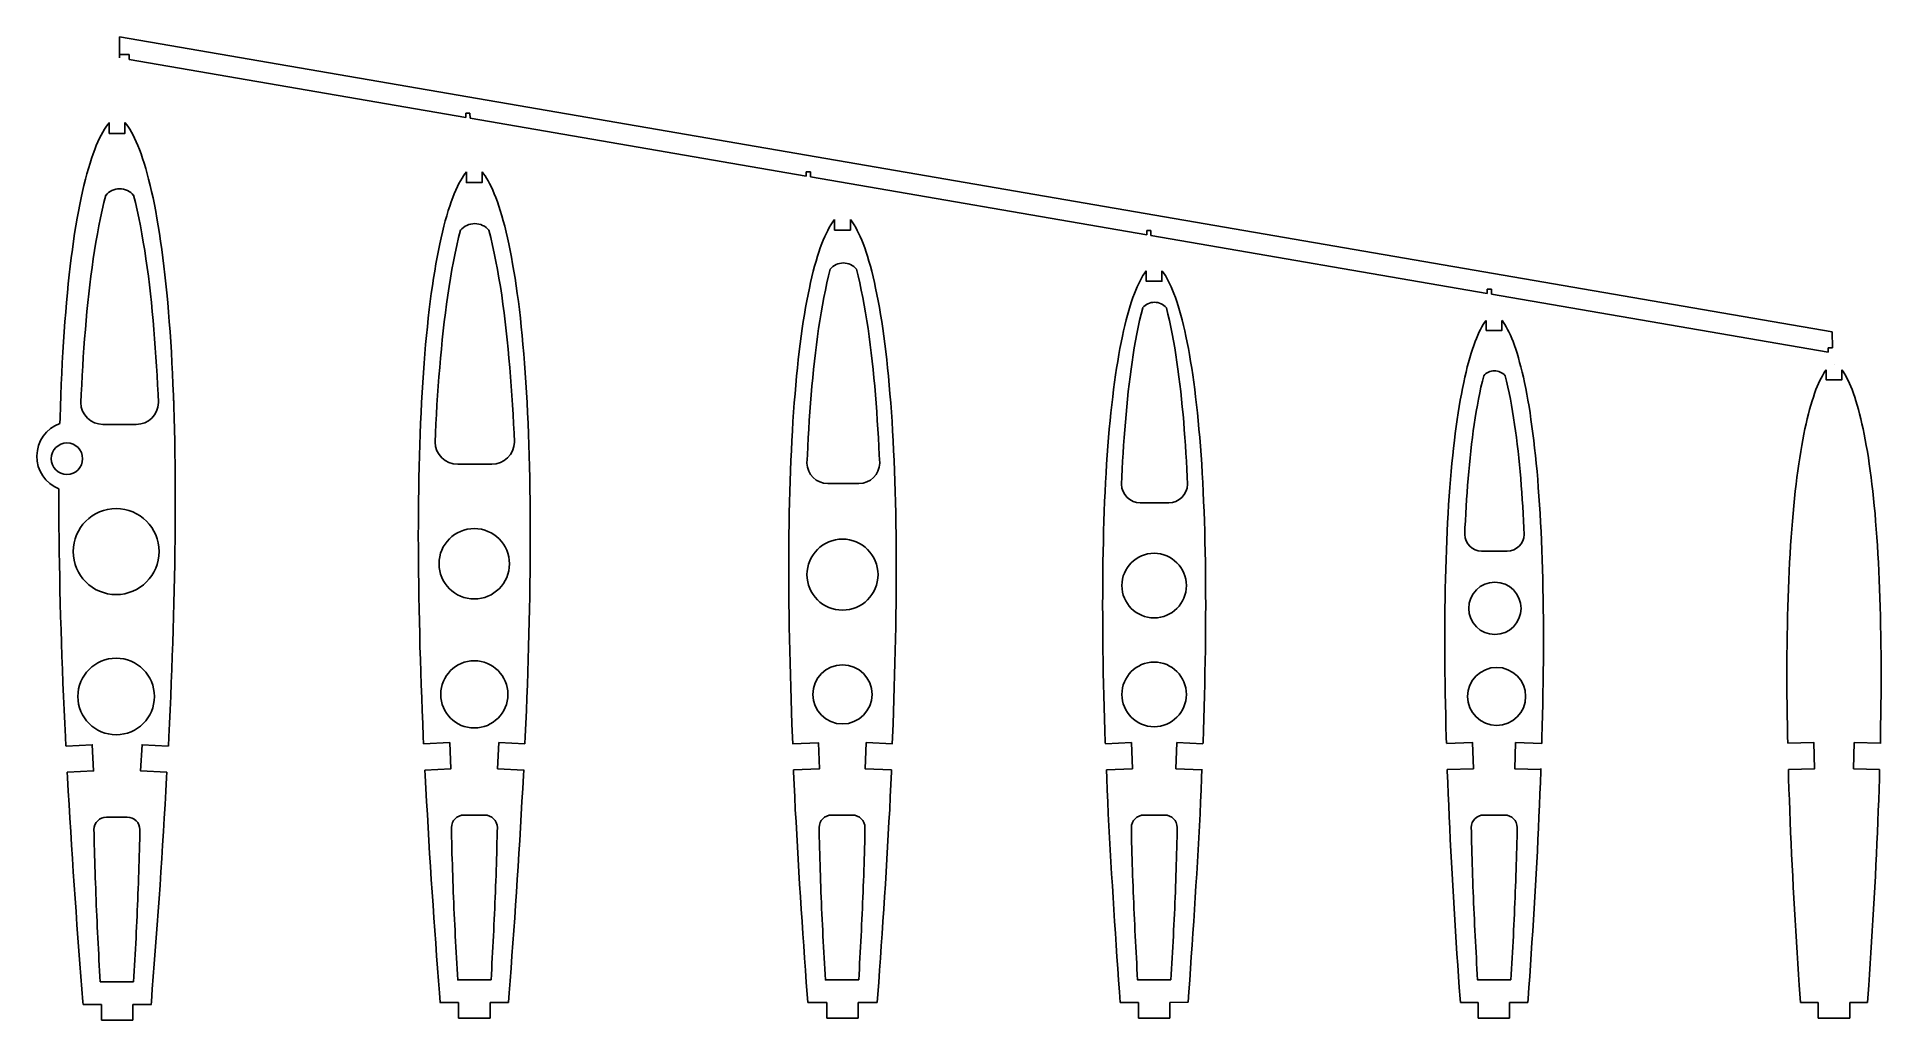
# Model space of a CAD drawing. Header units: millimetres. Extents: x 2741 to 3093, y 1549 to 1737.
import ezdxf

# ---------------------------------------------------------------- set-up
doc = ezdxf.new("R2010")
doc.units = ezdxf.units.MM
doc.layers.add('7', color=7, linetype='Continuous')

msp = doc.modelspace()

# ---------------------------------------------------------------- linework, layer by layer
for p, q in [((2756.43, 1737.42), (3083.93, 1681.05)), ((2756.43, 1737.42), (2756.47, 1733.42)), ((2758.26, 1734.07), (2756.46, 1734.05)), ((2758.27, 1733.11), (2758.26, 1734.07)), ((2758.27, 1733.11), (2822.67, 1722.01)), ((2823.46, 1722.85), (2822.66, 1722.85)), ((2822.66, 1722.85), (2822.67, 1722.01)), ((2823.47, 1721.87), (2823.46, 1722.85)), ((2823.47, 1721.87), (2887.77, 1710.79)), ((2888.56, 1711.64), (2887.76, 1711.63)), ((2887.76, 1711.63), (2887.77, 1710.79)), ((2888.57, 1710.65), (2888.56, 1711.64)), ((2888.57, 1710.65), (2952.87, 1699.57)), ((2953.66, 1700.42), (2952.86, 1700.41)), ((2952.86, 1700.41), (2952.87, 1699.57)), ((2953.67, 1699.44), (2953.66, 1700.42)), ((2953.67, 1699.44), (3017.97, 1688.36)), ((3018.76, 1689.2), (3017.96, 1689.19)), ((3017.96, 1689.19), (3017.97, 1688.36)), ((3018.77, 1688.22), (3018.76, 1689.2)), ((3018.77, 1688.22), (3083.16, 1677.12)), ((3083.93, 1681.05), (3083.96, 1677.98)), ((3083.96, 1677.98), (3083.16, 1677.98)), ((3083.16, 1677.98), (3083.16, 1677.12)), ((3083.96, 1677.98), (3083.96, 1677.98)), ((3084.28, 1674.87), (3084.28, 1674.87)), ((2746.5, 1596.83), (2746.44, 1596.83)), ((2759.14, 1556.74), (2752.77, 1556.74)), ((2827.48, 1557.14), (2821.11, 1557.14)), ((2897.79, 1557.14), (2891.41, 1557.14)), ((2957.5, 1557.14), (2951.12, 1557.14)), ((3022.5, 1557.14), (3016.13, 1557.14)), ((2752.47, 1552.45), (2749.48, 1552.45)), ((2762.53, 1552.45), (2759.53, 1552.45)), ((2820.72, 1552.85), (2817.72, 1552.85)), ((2891.06, 1552.85), (2888.06, 1552.85)), ((2950.8, 1552.85), (2947.8, 1552.85))]:
    msp.add_line(p, q)
at = {"color": 9}
for p, q in [((2896.19, 1700.49), (2896.19, 1702.49)), ((2749.48, 1552.45), (2753, 1552.45)), ((2753, 1552.45), (2753, 1549.45)), ((2759, 1549.45), (2759, 1552.45)), ((2759, 1552.45), (2762.49, 1552.45)), ((2817.76, 1552.85), (2821.29, 1552.85)), ((2821.29, 1552.85), (2821.29, 1549.85)), ((2827.29, 1549.85), (2827.29, 1552.85)), ((2827.29, 1552.85), (2830.81, 1552.85)), ((2888.06, 1552.85), (2891.7, 1552.85)), ((2891.7, 1552.85), (2891.7, 1549.85)), ((2897.7, 1549.85), (2897.7, 1552.85)), ((2897.7, 1552.85), (2901.32, 1552.85)), ((2947.8, 1552.85), (2951.28, 1552.85)), ((2951.28, 1552.85), (2951.28, 1549.85)), ((2957.28, 1552.85), (2960.77, 1552.87)), ((2957.28, 1549.85), (2957.28, 1552.85)), ((3012.83, 1552.85), (3016.25, 1552.85)), ((3016.25, 1552.85), (3016.25, 1549.85)), ((3022.25, 1549.85), (3022.25, 1552.85)), ((3022.25, 1552.85), (3025.73, 1552.85)), ((3077.87, 1552.85), (3081.28, 1552.85)), ((3081.28, 1552.85), (3081.28, 1549.85)), ((3087.28, 1549.85), (3087.28, 1552.85)), ((3087.28, 1552.85), (3090.7, 1552.85)), ((2753, 1549.45), (2759, 1549.45)), ((2821.29, 1549.85), (2827.29, 1549.85)), ((2891.7, 1549.85), (2897.7, 1549.85)), ((2951.28, 1549.85), (2957.28, 1549.85)), ((3016.25, 1549.85), (3022.25, 1549.85)), ((3081.28, 1549.85), (3087.28, 1549.85))]:
    msp.add_line(p, q, dxfattribs=at)
for centre, radius in [((2746.39, 1656.78), 3), ((2755.8, 1639.02), 8.22), ((2824.28, 1636.69), 6.73), ((2894.69, 1634.61), 6.79), ((2954.28, 1632.52), 6.17), ((3019.43, 1628.17), 5), ((2755.8, 1611.32), 7.32), ((2824.28, 1611.72), 6.42), ((2894.69, 1611.72), 5.65), ((2954.28, 1611.72), 6.17), ((3019.77, 1611.33), 5.55)]:
    msp.add_circle(centre, radius)
for centre, radius in [((2756.47, 1704.89), 3.48), ((2824.37, 1698.17), 3.55), ((2894.85, 1690.94), 3.26), ((2954.35, 1683.72), 2.96), ((3019.35, 1670.93), 2.66)]:
    msp.add_arc(centre, radius, 39.9525, 140.0475)
at = {"linetype": 'ByBlock'}
msp.add_arc((2747.32, 1657.22), 6.68, 109.9561, 248.3824, dxfattribs=at)
at = {"layer": '7', "linetype": 'Continuous'}
for points in [[(2745.04, 1663.5), (2745.07, 1664.61), (2745.14, 1666.75), (2745.21, 1668.89), (2745.3, 1671.03), (2745.39, 1673.07), (2745.49, 1675.12), (2745.61, 1677.16), (2745.73, 1679.1), (2745.86, 1681.04), (2746, 1682.98), (2746.15, 1684.81), (2746.31, 1686.64), (2746.48, 1688.47), (2746.65, 1690.19), (2746.83, 1691.9), (2747.03, 1693.61), (2747.22, 1695.19), (2747.43, 1696.78), (2747.65, 1698.36), (2747.87, 1699.82), (2748.11, 1701.27), (2748.35, 1702.73), (2748.59, 1704.05), (2748.85, 1705.36), (2749.12, 1706.68), (2749.38, 1707.85), (2749.65, 1709.03), (2749.94, 1710.2), (2750.21, 1711.23), (2750.5, 1712.26), (2750.81, 1713.28), (2751.09, 1714.17), (2751.39, 1715.04), (2751.72, 1715.91), (2752.01, 1716.64), (2752.32, 1717.36), (2752.65, 1718.08), (2752.93, 1718.65), (2753.23, 1719.22), (2753.55, 1719.77), (2753.83, 1720.19), (2754.12, 1720.6), (2754.44, 1720.99), (2754.48, 1721.03)], [(2754.48, 1721.03), (2754.48, 1718.96), (2757.48, 1718.96), (2757.48, 1721.03)], [(2757.48, 1721.03), (2757.52, 1720.99), (2757.84, 1720.6), (2758.14, 1720.19), (2758.41, 1719.77), (2758.74, 1719.22), (2759.04, 1718.65), (2759.32, 1718.08), (2759.65, 1717.36), (2759.95, 1716.64), (2760.25, 1715.91), (2760.57, 1715.04), (2760.87, 1714.17), (2761.16, 1713.28), (2761.46, 1712.26), (2761.75, 1711.23), (2762.02, 1710.2), (2762.31, 1709.03), (2762.59, 1707.85), (2762.85, 1706.68), (2763.12, 1705.36), (2763.37, 1704.05), (2763.61, 1702.73), (2763.86, 1701.27), (2764.09, 1699.82), (2764.31, 1698.36), (2764.53, 1696.78), (2764.74, 1695.19), (2764.94, 1693.61), (2765.13, 1691.9), (2765.32, 1690.19), (2765.49, 1688.47), (2765.66, 1686.64), (2765.82, 1684.81), (2765.96, 1682.98), (2766.11, 1681.04), (2766.24, 1679.1), (2766.36, 1677.16), (2766.47, 1675.12), (2766.57, 1673.07), (2766.66, 1671.03), (2766.75, 1668.89), (2766.81, 1667.09)], [(2765.79, 1601.82), (2765.88, 1603.58), (2766, 1606.17), (2766.12, 1608.74), (2766.23, 1611.32), (2766.34, 1613.9), (2766.44, 1616.45), (2766.53, 1619), (2766.62, 1621.56), (2766.7, 1624.09), (2766.78, 1626.61), (2766.85, 1629.14), (2766.91, 1631.62), (2766.96, 1634.1), (2767, 1636.59), (2767.04, 1639.02), (2767.07, 1641.46), (2767.09, 1643.89), (2767.1, 1646.27), (2767.11, 1648.64), (2767.1, 1651.01), (2767.09, 1653.32), (2767.07, 1655.63), (2767.04, 1657.93), (2767, 1660.16), (2766.95, 1662.38), (2766.89, 1664.61), (2766.83, 1666.75), (2766.75, 1668.89), (2766.67, 1671.03), (2766.57, 1673.07), (2766.47, 1675.12), (2766.36, 1677.16), (2766.24, 1679.1), (2766.11, 1681.04), (2765.96, 1682.98), (2765.82, 1684.81), (2765.66, 1686.64), (2765.49, 1688.47), (2765.32, 1690.19), (2765.13, 1691.9), (2764.94, 1693.61), (2764.74, 1695.19), (2764.53, 1696.78), (2764.31, 1698.36), (2764.09, 1699.82), (2763.86, 1701.27), (2763.61, 1702.73), (2763.37, 1704.05), (2763.12, 1705.36), (2762.85, 1706.68), (2762.59, 1707.85), (2762.32, 1709.03), (2762.02, 1710.2), (2761.75, 1711.23), (2761.46, 1712.26), (2761.16, 1713.28), (2760.87, 1714.17), (2760.57, 1715.04), (2760.25, 1715.91), (2759.96, 1716.64), (2759.65, 1717.36), (2759.32, 1718.08), (2759.04, 1718.65), (2758.74, 1719.22), (2758.41, 1719.77), (2758.14, 1720.19), (2757.84, 1720.6), (2757.52, 1720.99), (2757.48, 1721.03)], [(2814.6, 1602.25), (2814.53, 1603.65), (2814.43, 1606.13), (2814.32, 1608.61), (2814.23, 1611.06), (2814.13, 1613.52), (2814.05, 1615.98), (2813.97, 1618.41), (2813.9, 1620.84), (2813.84, 1623.27), (2813.78, 1625.66), (2813.73, 1628.04), (2813.68, 1630.43), (2813.65, 1632.78), (2813.62, 1635.12), (2813.6, 1637.46), (2813.59, 1639.74), (2813.58, 1642.03), (2813.59, 1644.31), (2813.6, 1646.53), (2813.62, 1648.75), (2813.65, 1650.96), (2813.69, 1653.1), (2813.73, 1655.25), (2813.79, 1657.39), (2813.85, 1659.45), (2813.93, 1661.5), (2814.01, 1663.56), (2814.1, 1665.53), (2814.2, 1667.5), (2814.31, 1669.46), (2814.42, 1671.33), (2814.55, 1673.2), (2814.68, 1675.06), (2814.82, 1676.82), (2814.98, 1678.58), (2815.14, 1680.34), (2815.31, 1681.99), (2815.48, 1683.63), (2815.67, 1685.28), (2815.86, 1686.81), (2816.06, 1688.33), (2816.27, 1689.85), (2816.48, 1691.26), (2816.71, 1692.65), (2816.95, 1694.05), (2817.18, 1695.32), (2817.42, 1696.59), (2817.68, 1697.85), (2817.93, 1698.98), (2818.19, 1700.11), (2818.47, 1701.24), (2818.73, 1702.23), (2819.01, 1703.22), (2819.31, 1704.21), (2819.58, 1705.06), (2819.87, 1705.9), (2820.18, 1706.73), (2820.46, 1707.44), (2820.76, 1708.13), (2821.08, 1708.82), (2821.35, 1709.37), (2821.63, 1709.91), (2821.95, 1710.44), (2822.21, 1710.85), (2822.5, 1711.24), (2822.78, 1711.59)], [(2822.78, 1711.59), (2822.78, 1709.55), (2825.78, 1709.55), (2825.78, 1711.59)], [(2825.78, 1711.59), (2826.07, 1711.24), (2826.36, 1710.85), (2826.62, 1710.44), (2826.93, 1709.91), (2827.22, 1709.37), (2827.49, 1708.82), (2827.81, 1708.13), (2828.11, 1707.44), (2828.39, 1706.73), (2828.7, 1705.9), (2828.99, 1705.06), (2829.26, 1704.21), (2829.56, 1703.22), (2829.83, 1702.23), (2830.1, 1701.24), (2830.37, 1700.11), (2830.64, 1698.98), (2830.89, 1697.85), (2831.15, 1696.59), (2831.39, 1695.32), (2831.62, 1694.05), (2831.86, 1692.65), (2832.08, 1691.26), (2832.29, 1689.85), (2832.51, 1688.33), (2832.71, 1686.81), (2832.9, 1685.28), (2833.09, 1683.63), (2833.26, 1681.99), (2833.43, 1680.34), (2833.59, 1678.58), (2833.74, 1676.82), (2833.88, 1675.06), (2834.02, 1673.2), (2834.15, 1671.33), (2834.26, 1669.46), (2834.37, 1667.5), (2834.47, 1665.53), (2834.56, 1663.56), (2834.64, 1661.5), (2834.71, 1659.45), (2834.78, 1657.39), (2834.83, 1655.25), (2834.88, 1653.1), (2834.92, 1650.96), (2834.95, 1648.75), (2834.97, 1646.53), (2834.98, 1644.31), (2834.98, 1642.03), (2834.98, 1639.74), (2834.97, 1637.46), (2834.95, 1635.12), (2834.92, 1632.78), (2834.88, 1630.43), (2834.84, 1628.04), (2834.79, 1625.66), (2834.73, 1623.27), (2834.67, 1620.84), (2834.6, 1618.41), (2834.52, 1615.98), (2834.43, 1613.52), (2834.34, 1611.06), (2834.25, 1608.61), (2834.14, 1606.13), (2834.03, 1603.65), (2833.97, 1602.25)], [(2749.04, 1667.5), (2749.12, 1669.14), (2749.21, 1670.92), (2749.3, 1672.69), (2749.41, 1674.46), (2749.52, 1676.22), (2749.64, 1677.97), (2749.77, 1679.72), (2749.91, 1681.46), (2750.06, 1683.19), (2750.22, 1684.9), (2750.4, 1686.62), (2750.58, 1688.31), (2750.77, 1690), (2750.98, 1691.67), (2751.2, 1693.33), (2751.43, 1694.96), (2751.67, 1696.59), (2751.93, 1698.17), (2752.21, 1699.75), (2752.5, 1701.3), (2752.8, 1702.82), (2753.12, 1704.29), (2753.46, 1705.75), (2753.8, 1707.13)], [(2759.13, 1707.13), (2759.48, 1705.75), (2759.81, 1704.29), (2760.13, 1702.82), (2760.44, 1701.3), (2760.73, 1699.75), (2761, 1698.17), (2761.26, 1696.59), (2761.51, 1694.96), (2761.74, 1693.33), (2761.96, 1691.67), (2762.16, 1690), (2762.36, 1688.31), (2762.54, 1686.62), (2762.71, 1684.9), (2762.87, 1683.19), (2763.02, 1681.46), (2763.16, 1679.72), (2763.29, 1677.97), (2763.41, 1676.22), (2763.53, 1674.46), (2763.63, 1672.69), (2763.73, 1670.92), (2763.82, 1669.14), (2763.89, 1667.5)], [(2816.78, 1659.96), (2816.86, 1661.63), (2816.95, 1663.45), (2817.05, 1665.26), (2817.15, 1667.07), (2817.27, 1668.87), (2817.39, 1670.66), (2817.53, 1672.45), (2817.67, 1674.22), (2817.82, 1675.99), (2817.99, 1677.74), (2818.16, 1679.49), (2818.35, 1681.23), (2818.55, 1682.96), (2818.76, 1684.66), (2818.98, 1686.35), (2819.22, 1688.02), (2819.47, 1689.68), (2819.73, 1691.3), (2820.02, 1692.92), (2820.31, 1694.5), (2820.62, 1696.05), (2820.95, 1697.56), (2821.29, 1699.04), (2821.64, 1700.45)], [(2827.09, 1700.45), (2827.44, 1699.04), (2827.79, 1697.56), (2828.11, 1696.05), (2828.42, 1694.5), (2828.72, 1692.92), (2829, 1691.3), (2829.27, 1689.68), (2829.52, 1688.02), (2829.75, 1686.35), (2829.98, 1684.66), (2830.19, 1682.96), (2830.39, 1681.23), (2830.57, 1679.49), (2830.75, 1677.74), (2830.91, 1675.99), (2831.07, 1674.22), (2831.21, 1672.45), (2831.34, 1670.66), (2831.47, 1668.87), (2831.58, 1667.07), (2831.69, 1665.26), (2831.79, 1663.45), (2831.88, 1661.63), (2831.96, 1659.96)], [(2885.19, 1602.28), (2885.03, 1606.02), (2884.94, 1608.38), (2884.86, 1610.74), (2884.79, 1613.07), (2884.72, 1615.4), (2884.66, 1617.74), (2884.6, 1620.03), (2884.55, 1622.33), (2884.51, 1624.62), (2884.48, 1626.87), (2884.45, 1629.12), (2884.43, 1631.37), (2884.42, 1633.56), (2884.41, 1635.75), (2884.42, 1637.95), (2884.43, 1640.08), (2884.45, 1642.21), (2884.48, 1644.34), (2884.51, 1646.39), (2884.56, 1648.45), (2884.61, 1650.51), (2884.67, 1652.48), (2884.74, 1654.46), (2884.82, 1656.44), (2884.91, 1658.33), (2885, 1660.21), (2885.11, 1662.1), (2885.22, 1663.89), (2885.34, 1665.69), (2885.47, 1667.48), (2885.61, 1669.17), (2885.75, 1670.86), (2885.91, 1672.55), (2886.07, 1674.13), (2886.24, 1675.71), (2886.42, 1677.29), (2886.6, 1678.76), (2886.79, 1680.22), (2887, 1681.69), (2887.2, 1683.03), (2887.42, 1684.37), (2887.64, 1685.71), (2887.86, 1686.93), (2888.1, 1688.15), (2888.35, 1689.36), (2888.59, 1690.45), (2888.84, 1691.54), (2889.11, 1692.62), (2889.36, 1693.57), (2889.63, 1694.52), (2889.91, 1695.47), (2890.17, 1696.28), (2890.45, 1697.09), (2890.75, 1697.9), (2891.02, 1698.57), (2891.31, 1699.24), (2891.61, 1699.9), (2891.87, 1700.43), (2892.14, 1700.95), (2892.44, 1701.46), (2892.7, 1701.85), (2892.97, 1702.23), (2893.19, 1702.49)], [(2893.19, 1702.49), (2893.19, 1700.48), (2896.19, 1700.48), (2896.19, 1702.49)], [(2896.19, 1702.49), (2896.41, 1702.23), (2896.68, 1701.85), (2896.94, 1701.46), (2897.24, 1700.95), (2897.51, 1700.43), (2897.77, 1699.9), (2898.07, 1699.24), (2898.36, 1698.57), (2898.63, 1697.9), (2898.93, 1697.09), (2899.21, 1696.28), (2899.47, 1695.47), (2899.75, 1694.52), (2900.02, 1693.57), (2900.27, 1692.62), (2900.54, 1691.54), (2900.79, 1690.45), (2901.03, 1689.36), (2901.28, 1688.15), (2901.52, 1686.93), (2901.74, 1685.71), (2901.97, 1684.37), (2902.18, 1683.03), (2902.38, 1681.69), (2902.59, 1680.22), (2902.78, 1678.76), (2902.96, 1677.29), (2903.14, 1675.71), (2903.31, 1674.13), (2903.47, 1672.55), (2903.63, 1670.86), (2903.77, 1669.17), (2903.91, 1667.48), (2904.04, 1665.69), (2904.16, 1663.89), (2904.27, 1662.1), (2904.38, 1660.21), (2904.47, 1658.33), (2904.56, 1656.44), (2904.64, 1654.46), (2904.71, 1652.48), (2904.77, 1650.51), (2904.82, 1648.45), (2904.87, 1646.39), (2904.9, 1644.34), (2904.93, 1642.21), (2904.95, 1640.08), (2904.96, 1637.95), (2904.97, 1635.75), (2904.96, 1633.56), (2904.95, 1631.37), (2904.93, 1629.12), (2904.9, 1626.87), (2904.87, 1624.62), (2904.83, 1622.33), (2904.78, 1620.03), (2904.72, 1617.74), (2904.66, 1615.4), (2904.59, 1613.07), (2904.52, 1610.74), (2904.44, 1608.38), (2904.35, 1606.02), (2904.19, 1602.28)], [(2887.9, 1655.92), (2887.97, 1657.46), (2888.05, 1659.12), (2888.14, 1660.78), (2888.24, 1662.44), (2888.34, 1664.09), (2888.46, 1665.73), (2888.58, 1667.37), (2888.71, 1669), (2888.85, 1670.62), (2889, 1672.22), (2889.16, 1673.83), (2889.33, 1675.42), (2889.52, 1677), (2889.71, 1678.56), (2889.91, 1680.11), (2890.13, 1681.64), (2890.36, 1683.16), (2890.6, 1684.65), (2890.86, 1686.13), (2891.13, 1687.58), (2891.42, 1689), (2891.71, 1690.38), (2892.03, 1691.74), (2892.35, 1693.04)], [(2897.35, 1693.04), (2897.67, 1691.74), (2897.98, 1690.38), (2898.28, 1689), (2898.57, 1687.58), (2898.84, 1686.13), (2899.1, 1684.65), (2899.34, 1683.16), (2899.57, 1681.64), (2899.78, 1680.11), (2899.99, 1678.56), (2900.18, 1677), (2900.36, 1675.42), (2900.53, 1673.83), (2900.7, 1672.22), (2900.85, 1670.62), (2900.99, 1669), (2901.12, 1667.37), (2901.24, 1665.73), (2901.35, 1664.09), (2901.46, 1662.44), (2901.56, 1660.78), (2901.65, 1659.12), (2901.73, 1657.46), (2901.8, 1655.92)], [(2944.95, 1602.3), (2944.94, 1602.53), (2944.86, 1604.79), (2944.79, 1607.03), (2944.72, 1609.27), (2944.66, 1611.5), (2944.61, 1613.7), (2944.56, 1615.9), (2944.52, 1618.1), (2944.49, 1620.26), (2944.47, 1622.41), (2944.45, 1624.57), (2944.44, 1626.67), (2944.43, 1628.78), (2944.44, 1630.88), (2944.45, 1632.92), (2944.47, 1634.96), (2944.49, 1637), (2944.53, 1638.98), (2944.57, 1640.95), (2944.62, 1642.92), (2944.68, 1644.82), (2944.75, 1646.71), (2944.82, 1648.61), (2944.91, 1650.42), (2945, 1652.23), (2945.1, 1654.04), (2945.2, 1655.76), (2945.32, 1657.47), (2945.45, 1659.19), (2945.57, 1660.81), (2945.71, 1662.43), (2945.87, 1664.05), (2946.02, 1665.57), (2946.18, 1667.09), (2946.35, 1668.6), (2946.53, 1670.01), (2946.71, 1671.41), (2946.91, 1672.81), (2947.1, 1674.1), (2947.31, 1675.39), (2947.53, 1676.68), (2947.74, 1677.85), (2947.97, 1679.01), (2948.2, 1680.18), (2948.43, 1681.22), (2948.68, 1682.26), (2948.93, 1683.3), (2949.17, 1684.21), (2949.43, 1685.12), (2949.7, 1686.03), (2949.95, 1686.81), (2950.22, 1687.59), (2950.51, 1688.36), (2950.77, 1689), (2951.04, 1689.64), (2951.33, 1690.27), (2951.58, 1690.78), (2951.84, 1691.28), (2952.13, 1691.77), (2952.38, 1692.15), (2952.64, 1692.51), (2952.78, 1692.68)], [(2952.78, 1692.68), (2952.78, 1690.71), (2955.78, 1690.71), (2955.78, 1692.68)], [(2952.8, 1692.7), (2952.8, 1692.7)], [(2955.78, 1692.68), (2955.93, 1692.51), (2956.19, 1692.15), (2956.44, 1691.77), (2956.72, 1691.28), (2956.99, 1690.78), (2957.24, 1690.27), (2957.53, 1689.64), (2957.8, 1689), (2958.06, 1688.36), (2958.35, 1687.59), (2958.62, 1686.81), (2958.87, 1686.03), (2959.14, 1685.12), (2959.39, 1684.21), (2959.63, 1683.3), (2959.89, 1682.26), (2960.13, 1681.22), (2960.36, 1680.18), (2960.6, 1679.01), (2960.83, 1677.85), (2961.04, 1676.68), (2961.26, 1675.39), (2961.47, 1674.1), (2961.66, 1672.81), (2961.86, 1671.41), (2962.04, 1670.01), (2962.22, 1668.6), (2962.39, 1667.09), (2962.55, 1665.57), (2962.7, 1664.05), (2962.85, 1662.43), (2962.99, 1660.81), (2963.12, 1659.19), (2963.25, 1657.47), (2963.37, 1655.76), (2963.47, 1654.04), (2963.57, 1652.23), (2963.66, 1650.42), (2963.74, 1648.61), (2963.82, 1646.71), (2963.89, 1644.82), (2963.95, 1642.92), (2964, 1640.95), (2964.04, 1638.98), (2964.08, 1637), (2964.1, 1634.96), (2964.12, 1632.92), (2964.13, 1630.88), (2964.14, 1628.78), (2964.13, 1626.67), (2964.12, 1624.57), (2964.1, 1622.41), (2964.08, 1620.26), (2964.04, 1618.1), (2964, 1615.9), (2963.96, 1613.7), (2963.9, 1611.5), (2963.84, 1609.27), (2963.78, 1607.03), (2963.71, 1604.79), (2963.63, 1602.53), (2963.62, 1602.3)], [(2948.04, 1651.89), (2948.1, 1653.28), (2948.17, 1654.8), (2948.26, 1656.31), (2948.35, 1657.81), (2948.44, 1659.31), (2948.54, 1660.8), (2948.66, 1662.29), (2948.78, 1663.77), (2948.9, 1665.24), (2949.04, 1666.7), (2949.19, 1668.16), (2949.34, 1669.61), (2949.51, 1671.04), (2949.68, 1672.46), (2949.87, 1673.87), (2950.07, 1675.26), (2950.28, 1676.65), (2950.49, 1678), (2950.73, 1679.34), (2950.98, 1680.66), (2951.24, 1681.95), (2951.51, 1683.2), (2951.79, 1684.44), (2952.09, 1685.62)], [(2956.62, 1685.62), (2956.92, 1684.44), (2957.2, 1683.2), (2957.47, 1681.95), (2957.73, 1680.66), (2957.98, 1679.34), (2958.21, 1678), (2958.43, 1676.65), (2958.64, 1675.26), (2958.84, 1673.87), (2959.03, 1672.46), (2959.2, 1671.04), (2959.37, 1669.61), (2959.52, 1668.16), (2959.67, 1666.7), (2959.81, 1665.24), (2959.93, 1663.77), (2960.05, 1662.29), (2960.16, 1660.8), (2960.27, 1659.31), (2960.36, 1657.81), (2960.45, 1656.31), (2960.53, 1654.8), (2960.61, 1653.28), (2960.67, 1651.89)], [(3010.17, 1602.41), (3010.14, 1603.48), (3010.08, 1605.62), (3010.03, 1607.73), (3009.98, 1609.83), (3009.94, 1611.94), (3009.91, 1614), (3009.89, 1616.06), (3009.87, 1618.13), (3009.86, 1620.14), (3009.86, 1622.15), (3009.86, 1624.16), (3009.87, 1626.12), (3009.89, 1628.07), (3009.91, 1630.03), (3009.95, 1631.91), (3009.99, 1633.8), (3010.04, 1635.69), (3010.09, 1637.5), (3010.16, 1639.31), (3010.23, 1641.13), (3010.31, 1642.86), (3010.4, 1644.59), (3010.49, 1646.32), (3010.59, 1647.97), (3010.7, 1649.61), (3010.83, 1651.26), (3010.95, 1652.81), (3011.08, 1654.36), (3011.23, 1655.91), (3011.37, 1657.36), (3011.53, 1658.81), (3011.7, 1660.26), (3011.86, 1661.61), (3012.04, 1662.95), (3012.23, 1664.29), (3012.41, 1665.53), (3012.61, 1666.76), (3012.82, 1667.99), (3013.02, 1669.11), (3013.24, 1670.22), (3013.47, 1671.34), (3013.69, 1672.34), (3013.92, 1673.33), (3014.16, 1674.32), (3014.39, 1675.2), (3014.64, 1676.07), (3014.9, 1676.94), (3015.14, 1677.69), (3015.4, 1678.43), (3015.67, 1679.17), (3015.92, 1679.78), (3016.18, 1680.4), (3016.46, 1681), (3016.7, 1681.49), (3016.95, 1681.97), (3017.22, 1682.44), (3017.46, 1682.79), (3017.71, 1683.14), (3017.78, 1683.23)], [(3017.78, 1683.23), (3017.78, 1681.29), (3020.78, 1681.29), (3020.78, 1683.23)], [(3020.78, 1683.23), (3020.86, 1683.14), (3021.11, 1682.79), (3021.35, 1682.44), (3021.62, 1681.97), (3021.87, 1681.49), (3022.11, 1681), (3022.39, 1680.4), (3022.65, 1679.78), (3022.9, 1679.17), (3023.17, 1678.43), (3023.43, 1677.69), (3023.67, 1676.94), (3023.93, 1676.07), (3024.17, 1675.2), (3024.4, 1674.32), (3024.65, 1673.33), (3024.88, 1672.34), (3025.1, 1671.34), (3025.33, 1670.22), (3025.55, 1669.11), (3025.75, 1667.99), (3025.96, 1666.76), (3026.16, 1665.53), (3026.34, 1664.29), (3026.53, 1662.95), (3026.71, 1661.61), (3026.87, 1660.26), (3027.04, 1658.81), (3027.2, 1657.36), (3027.34, 1655.91), (3027.49, 1654.36), (3027.62, 1652.81), (3027.74, 1651.26), (3027.86, 1649.61), (3027.97, 1647.97), (3028.08, 1646.32), (3028.17, 1644.59), (3028.26, 1642.86), (3028.34, 1641.13), (3028.41, 1639.31), (3028.47, 1637.5), (3028.53, 1635.69), (3028.58, 1633.8), (3028.62, 1631.91), (3028.65, 1630.03), (3028.68, 1628.07), (3028.7, 1626.12), (3028.71, 1624.16), (3028.71, 1622.15), (3028.71, 1620.14), (3028.7, 1618.13), (3028.68, 1616.06), (3028.66, 1614), (3028.62, 1611.94), (3028.59, 1609.83), (3028.54, 1607.73), (3028.49, 1605.62), (3028.43, 1603.48), (3028.4, 1602.33)], [(3013.66, 1642.3), (3013.72, 1643.56), (3013.79, 1644.92), (3013.86, 1646.28), (3013.94, 1647.63), (3014.03, 1648.98), (3014.12, 1650.32), (3014.22, 1651.66), (3014.33, 1652.99), (3014.44, 1654.32), (3014.57, 1655.63), (3014.7, 1656.94), (3014.84, 1658.24), (3014.99, 1659.53), (3015.14, 1660.81), (3015.31, 1662.08), (3015.49, 1663.33), (3015.68, 1664.57), (3015.88, 1665.79), (3016.09, 1667), (3016.31, 1668.18), (3016.54, 1669.35), (3016.78, 1670.47), (3017.04, 1671.59), (3017.31, 1672.64)], [(3021.39, 1672.64), (3021.65, 1671.59), (3021.91, 1670.47), (3022.15, 1669.35), (3022.39, 1668.18), (3022.61, 1667), (3022.82, 1665.79), (3023.02, 1664.57), (3023.2, 1663.33), (3023.38, 1662.08), (3023.55, 1660.81), (3023.71, 1659.53), (3023.86, 1658.24), (3024, 1656.94), (3024.13, 1655.63), (3024.25, 1654.32), (3024.37, 1652.99), (3024.47, 1651.66), (3024.57, 1650.32), (3024.67, 1648.98), (3024.75, 1647.63), (3024.83, 1646.28), (3024.91, 1644.92), (3024.97, 1643.56), (3025.03, 1642.3)], [(3075.43, 1602.37), (3075.4, 1603.76), (3075.36, 1605.77), (3075.33, 1607.74), (3075.31, 1609.71), (3075.29, 1611.68), (3075.28, 1613.6), (3075.28, 1615.53), (3075.28, 1617.45), (3075.29, 1619.31), (3075.31, 1621.18), (3075.34, 1623.05), (3075.37, 1624.85), (3075.41, 1626.65), (3075.45, 1628.45), (3075.51, 1630.18), (3075.57, 1631.92), (3075.64, 1633.65), (3075.71, 1635.3), (3075.8, 1636.96), (3075.89, 1638.61), (3075.99, 1640.18), (3076.09, 1641.75), (3076.21, 1643.32), (3076.32, 1644.81), (3076.45, 1646.29), (3076.59, 1647.77), (3076.73, 1649.15), (3076.88, 1650.54), (3077.04, 1651.92), (3077.19, 1653.21), (3077.36, 1654.49), (3077.54, 1655.77), (3077.72, 1656.95), (3077.91, 1658.13), (3078.11, 1659.3), (3078.3, 1660.37), (3078.51, 1661.44), (3078.73, 1662.5), (3078.94, 1663.45), (3079.16, 1664.4), (3079.39, 1665.35), (3079.61, 1666.19), (3079.85, 1667.02), (3080.1, 1667.85), (3080.33, 1668.56), (3080.57, 1669.27), (3080.83, 1669.98), (3081.07, 1670.57), (3081.32, 1671.15), (3081.58, 1671.73), (3081.81, 1672.19), (3082.05, 1672.65), (3082.32, 1673.1), (3082.54, 1673.44), (3082.78, 1673.77)], [(3082.78, 1673.77), (3082.78, 1671.87), (3085.78, 1671.87), (3085.78, 1673.77)], [(3085.79, 1673.77), (3086.03, 1673.44), (3086.25, 1673.1), (3086.51, 1672.65), (3086.76, 1672.19), (3086.98, 1671.73), (3087.25, 1671.15), (3087.5, 1670.57), (3087.74, 1669.98), (3088, 1669.27), (3088.24, 1668.56), (3088.47, 1667.85), (3088.72, 1667.02), (3088.95, 1666.19), (3089.17, 1665.35), (3089.41, 1664.4), (3089.63, 1663.45), (3089.84, 1662.5), (3090.06, 1661.44), (3090.26, 1660.37), (3090.46, 1659.3), (3090.66, 1658.13), (3090.85, 1656.95), (3091.02, 1655.77), (3091.21, 1654.49), (3091.37, 1653.21), (3091.53, 1651.92), (3091.69, 1650.54), (3091.84, 1649.15), (3091.98, 1647.77), (3092.12, 1646.29), (3092.24, 1644.81), (3092.36, 1643.32), (3092.48, 1641.75), (3092.58, 1640.18), (3092.68, 1638.61), (3092.77, 1636.96), (3092.86, 1635.3), (3092.93, 1633.65), (3093, 1631.92), (3093.06, 1630.18), (3093.11, 1628.45), (3093.16, 1626.65), (3093.2, 1624.85), (3093.23, 1623.05), (3093.26, 1621.18), (3093.27, 1619.31), (3093.28, 1617.45), (3093.29, 1615.53), (3093.28, 1613.6), (3093.27, 1611.68), (3093.26, 1609.71), (3093.23, 1607.74), (3093.2, 1605.77), (3093.17, 1603.76), (3093.14, 1602.37)], [(2746.18, 1601.82), (2746.09, 1603.58), (2745.96, 1606.17), (2745.85, 1608.74), (2745.73, 1611.32), (2745.63, 1613.9), (2745.53, 1616.45), (2745.43, 1619), (2745.34, 1621.56), (2745.26, 1624.09), (2745.19, 1626.61), (2745.12, 1629.14), (2745.06, 1631.62), (2745.01, 1634.1), (2744.96, 1636.59), (2744.92, 1639.02), (2744.9, 1641.46), (2744.87, 1643.89), (2744.86, 1646.27), (2744.86, 1648.64), (2744.86, 1651.01)], [(2767.07, 1641.49), (2767.07, 1641.46), (2767.04, 1639.02), (2767, 1636.59), (2766.96, 1634.1), (2766.9, 1631.62), (2766.84, 1629.14), (2766.78, 1626.61), (2766.7, 1624.09), (2766.62, 1621.56), (2766.53, 1619), (2766.44, 1616.45), (2766.34, 1613.9), (2766.23, 1611.32), (2766.12, 1608.74), (2766, 1606.17), (2765.87, 1603.58), (2765.79, 1601.82)], [(2746.5, 1596.83), (2746.5, 1596.83), (2751.49, 1597.1), (2751.22, 1602.1), (2746.23, 1601.83)], [(2765.52, 1596.83), (2760.48, 1597.1), (2760.75, 1602.1), (2765.74, 1601.83)], [(2814.84, 1597.26), (2819.83, 1597.5), (2819.59, 1602.5), (2814.59, 1602.25)], [(2833.73, 1597.27), (2833.73, 1597.26), (2828.74, 1597.5), (2828.98, 1602.5), (2833.97, 1602.25)], [(2833.97, 1602.25), (2833.97, 1602.24)], [(2885.32, 1597.28), (2890.31, 1597.5), (2890.09, 1602.49), (2885.1, 1602.27)], [(2904.07, 1597.28), (2899, 1597.5), (2899.22, 1602.5), (2904.22, 1602.28)], [(2945.14, 1597.31), (2950.14, 1597.5), (2949.94, 1602.5), (2944.95, 1602.3)], [(2963.43, 1597.4), (2963.43, 1597.31), (2958.43, 1597.5), (2958.63, 1602.5), (2963.62, 1602.3)], [(3010.33, 1597.34), (3015.33, 1597.5), (3015.17, 1602.5), (3010.17, 1602.33)], [(3028.25, 1597.58), (3028.24, 1597.34), (3023.24, 1597.5), (3023.4, 1602.5), (3028.4, 1602.33)], [(3075.43, 1602.37), (3075.43, 1602.37)], [(3075.44, 1602.37), (3075.43, 1602.37)], [(3075.56, 1597.37), (3080.56, 1597.5), (3080.43, 1602.5), (3075.44, 1602.37)], [(3093.01, 1597.37), (3088.01, 1597.5), (3088.14, 1602.5), (3093.14, 1602.37)], [(3093.14, 1602.37), (3093.14, 1602.34)], [(2749.48, 1552.45), (2749.44, 1552.93), (2749.25, 1555.36), (2749.06, 1557.8), (2748.87, 1560.23), (2748.68, 1562.71), (2748.49, 1565.2), (2748.31, 1567.68), (2748.13, 1570.21), (2747.95, 1572.73), (2747.78, 1575.26), (2747.6, 1577.81), (2747.43, 1580.37), (2747.27, 1582.92), (2747.11, 1585.5), (2746.95, 1588.08), (2746.8, 1590.65), (2746.65, 1593.24), (2746.5, 1595.82), (2746.44, 1596.83)], [(2765.52, 1596.83), (2765.46, 1595.82), (2765.32, 1593.24), (2765.16, 1590.65), (2765.01, 1588.08), (2764.86, 1585.5), (2764.69, 1582.92), (2764.53, 1580.37), (2764.36, 1577.81), (2764.19, 1575.26), (2764.01, 1572.73), (2763.83, 1570.21), (2763.65, 1567.68), (2763.47, 1565.2), (2763.28, 1562.71), (2763.1, 1560.23), (2762.91, 1557.8), (2762.72, 1555.36), (2762.53, 1552.93), (2762.49, 1552.45)], [(2817.76, 1552.85), (2817.62, 1554.64), (2817.44, 1556.99), (2817.26, 1559.38), (2817.08, 1561.77), (2816.91, 1564.15), (2816.73, 1566.58), (2816.56, 1569.01), (2816.39, 1571.44), (2816.23, 1573.9), (2816.06, 1576.36), (2815.9, 1578.82), (2815.75, 1581.29), (2815.6, 1583.77), (2815.45, 1586.25), (2815.31, 1588.74), (2815.16, 1591.22), (2815.03, 1593.71), (2814.89, 1596.2), (2814.84, 1597.26)], [(2833.73, 1597.26), (2833.67, 1596.2), (2833.54, 1593.71), (2833.4, 1591.22), (2833.26, 1588.74), (2833.12, 1586.25), (2832.97, 1583.77), (2832.82, 1581.29), (2832.66, 1578.82), (2832.51, 1576.36), (2832.34, 1573.9), (2832.18, 1571.44), (2832.01, 1569.01), (2831.84, 1566.58), (2831.66, 1564.15), (2831.49, 1561.77), (2831.31, 1559.38), (2831.13, 1556.99), (2830.95, 1554.64), (2830.81, 1552.85)], [(2888.06, 1552.85), (2887.94, 1554.38), (2887.77, 1556.67), (2887.61, 1558.97), (2887.44, 1561.3), (2887.27, 1563.63), (2887.11, 1565.97), (2886.95, 1568.33), (2886.79, 1570.69), (2886.64, 1573.05), (2886.49, 1575.43), (2886.35, 1577.81), (2886.21, 1580.19), (2886.07, 1582.58), (2885.93, 1584.96), (2885.8, 1587.35), (2885.67, 1589.74), (2885.55, 1592.13), (2885.44, 1594.52), (2885.33, 1596.9), (2885.31, 1597.28)], [(2904.07, 1597.28), (2904.05, 1596.9), (2903.94, 1594.52), (2903.83, 1592.13), (2903.71, 1589.74), (2903.58, 1587.35), (2903.45, 1584.96), (2903.31, 1582.58), (2903.17, 1580.19), (2903.03, 1577.81), (2902.89, 1575.43), (2902.74, 1573.05), (2902.59, 1570.69), (2902.43, 1568.33), (2902.27, 1565.97), (2902.11, 1563.63), (2901.94, 1561.3), (2901.78, 1558.97), (2901.61, 1556.67), (2901.44, 1554.38), (2901.32, 1552.85)], [(2947.8, 1552.85), (2947.65, 1554.88), (2947.49, 1557.08), (2947.33, 1559.31), (2947.17, 1561.55), (2947.02, 1563.79), (2946.86, 1566.05), (2946.71, 1568.31), (2946.57, 1570.58), (2946.43, 1572.86), (2946.29, 1575.14), (2946.15, 1577.42), (2946.02, 1579.71), (2945.89, 1582), (2945.76, 1584.29), (2945.64, 1586.58), (2945.52, 1588.87), (2945.41, 1591.16), (2945.31, 1593.44), (2945.21, 1595.72), (2945.14, 1597.31)], [(2963.43, 1597.4), (2963.36, 1595.72), (2963.26, 1593.44), (2963.16, 1591.16), (2963.05, 1588.87), (2962.93, 1586.58), (2962.81, 1584.29), (2962.68, 1582), (2962.55, 1579.71), (2962.42, 1577.42), (2962.28, 1575.14), (2962.14, 1572.86), (2962, 1570.58), (2961.85, 1568.31), (2961.7, 1566.05), (2961.55, 1563.79), (2961.39, 1561.55), (2961.24, 1559.31), (2961.08, 1557.08), (2960.92, 1554.88), (2960.77, 1552.87)], [(3012.83, 1552.85), (3012.78, 1553.54), (3012.63, 1555.68), (3012.48, 1557.82), (3012.33, 1559.96), (3012.18, 1562.13), (3012.04, 1564.29), (3011.9, 1566.46), (3011.76, 1568.64), (3011.63, 1570.82), (3011.5, 1573.01), (3011.37, 1575.2), (3011.25, 1577.39), (3011.13, 1579.58), (3011.01, 1581.77), (3010.9, 1583.96), (3010.79, 1586.15), (3010.69, 1588.34), (3010.6, 1590.52), (3010.51, 1592.7), (3010.42, 1594.87), (3010.34, 1597.04), (3010.33, 1597.34)], [(3028.24, 1597.34), (3028.23, 1597.04), (3028.15, 1594.87), (3028.06, 1592.7), (3027.97, 1590.52), (3027.87, 1588.34), (3027.77, 1586.15), (3027.67, 1583.96), (3027.56, 1581.77), (3027.44, 1579.58), (3027.32, 1577.39), (3027.19, 1575.2), (3027.07, 1573.01), (3026.94, 1570.82), (3026.8, 1568.64), (3026.67, 1566.46), (3026.53, 1564.29), (3026.38, 1562.13), (3026.24, 1559.96), (3026.09, 1557.82), (3025.94, 1555.68), (3025.78, 1553.54), (3025.73, 1552.85)], [(3077.87, 1552.85), (3077.64, 1556.13), (3077.5, 1558.2), (3077.37, 1560.27), (3077.23, 1562.34), (3077.1, 1564.42), (3076.98, 1566.51), (3076.85, 1568.59), (3076.73, 1570.69), (3076.61, 1572.78), (3076.49, 1574.87), (3076.38, 1576.96), (3076.28, 1579.06), (3076.18, 1581.15), (3076.08, 1583.23), (3075.99, 1585.32), (3075.9, 1587.4), (3075.82, 1589.47), (3075.74, 1591.54), (3075.67, 1593.61), (3075.61, 1595.65), (3075.56, 1597.37)], [(3093.01, 1597.37), (3092.96, 1595.65), (3092.9, 1593.61), (3092.82, 1591.54), (3092.75, 1589.47), (3092.67, 1587.4), (3092.58, 1585.32), (3092.49, 1583.23), (3092.39, 1581.15), (3092.29, 1579.06), (3092.19, 1576.96), (3092.07, 1574.87), (3091.96, 1572.78), (3091.84, 1570.69), (3091.72, 1568.59), (3091.59, 1566.51), (3091.47, 1564.42), (3091.34, 1562.34), (3091.2, 1560.27), (3091.07, 1558.2), (3090.92, 1556.13), (3090.7, 1552.85)]]:
    msp.add_lwpolyline(points, dxfattribs=at)
for points in [[(2763.89, 1667.5, -0.409078), (2759.66, 1663.34), (2753.28, 1663.34, -0.409078), (2749.04, 1667.5)], [(2831.96, 1659.96, -0.409078), (2827.63, 1655.71), (2821.11, 1655.71, -0.409078), (2816.78, 1659.96)], [(2901.8, 1655.92, -0.409078), (2897.84, 1652.03), (2891.86, 1652.03, -0.409078), (2887.9, 1655.92)], [(2960.67, 1651.89, -0.409078), (2957.07, 1648.35), (2951.64, 1648.35, -0.409078), (2948.04, 1651.89)], [(3025.03, 1642.3, -0.409078), (3021.79, 1639.12), (3016.9, 1639.12, -0.409078), (3013.66, 1642.3)], [(2759.14, 1556.74), (2759.2, 1557.79), (2759.26, 1558.85), (2759.32, 1559.9), (2759.38, 1560.95), (2759.44, 1562), (2759.5, 1563.05), (2759.55, 1564.1), (2759.6, 1565.15), (2759.66, 1566.2), (2759.71, 1567.26), (2759.76, 1568.31), (2759.8, 1569.36), (2759.85, 1570.41), (2759.89, 1571.45), (2759.94, 1572.5), (2759.98, 1573.55), (2760.02, 1574.6), (2760.06, 1575.65), (2760.1, 1576.7), (2760.13, 1577.75), (2760.16, 1578.79), (2760.2, 1579.84), (2760.23, 1580.89), (2760.26, 1581.93), (2760.28, 1582.98), (2760.31, 1584.02), (2760.33, 1585.07), (2760.34, 1585.87, 0.412437), (2757.94, 1588.25), (2753.96, 1588.25, 0.412437), (2751.56, 1585.87), (2751.58, 1585.07), (2751.6, 1584.02), (2751.63, 1582.98), (2751.65, 1581.93), (2751.68, 1580.89), (2751.71, 1579.84), (2751.74, 1578.79), (2751.78, 1577.75), (2751.81, 1576.7), (2751.85, 1575.65), (2751.89, 1574.6), (2751.93, 1573.55), (2751.97, 1572.5), (2752.01, 1571.45), (2752.06, 1570.41), (2752.1, 1569.36), (2752.15, 1568.31), (2752.2, 1567.26), (2752.25, 1566.2), (2752.3, 1565.15), (2752.36, 1564.1), (2752.41, 1563.05), (2752.47, 1562), (2752.52, 1560.95), (2752.58, 1559.9), (2752.64, 1558.85), (2752.7, 1557.79), (2752.77, 1556.74)], [(2827.48, 1557.14), (2827.55, 1558.19), (2827.61, 1559.25), (2827.67, 1560.3), (2827.73, 1561.35), (2827.78, 1562.4), (2827.84, 1563.45), (2827.89, 1564.5), (2827.95, 1565.55), (2828, 1566.6), (2828.05, 1567.66), (2828.1, 1568.71), (2828.15, 1569.76), (2828.19, 1570.81), (2828.24, 1571.85), (2828.28, 1572.9), (2828.32, 1573.95), (2828.36, 1575), (2828.4, 1576.05), (2828.44, 1577.1), (2828.47, 1578.15), (2828.51, 1579.19), (2828.54, 1580.24), (2828.57, 1581.29), (2828.6, 1582.33), (2828.62, 1583.38), (2828.65, 1584.42), (2828.67, 1585.47), (2828.69, 1586.27, 0.412437), (2826.29, 1588.65), (2822.31, 1588.65, 0.412437), (2819.91, 1586.27), (2819.92, 1585.47), (2819.95, 1584.42), (2819.97, 1583.38), (2820, 1582.33), (2820.02, 1581.29), (2820.05, 1580.24), (2820.09, 1579.19), (2820.12, 1578.15), (2820.16, 1577.1), (2820.19, 1576.05), (2820.23, 1575), (2820.27, 1573.95), (2820.31, 1572.9), (2820.36, 1571.85), (2820.4, 1570.81), (2820.45, 1569.76), (2820.49, 1568.71), (2820.55, 1567.66), (2820.6, 1566.6), (2820.65, 1565.55), (2820.7, 1564.5), (2820.75, 1563.45), (2820.81, 1562.4), (2820.87, 1561.35), (2820.93, 1560.3), (2820.99, 1559.25), (2821.05, 1558.19), (2821.11, 1557.14), (2821.11, 1557.14)], [(2897.79, 1557.14), (2897.85, 1558.19), (2897.91, 1559.25), (2897.97, 1560.3), (2898.03, 1561.35), (2898.09, 1562.4), (2898.14, 1563.45), (2898.2, 1564.5), (2898.25, 1565.55), (2898.3, 1566.6), (2898.35, 1567.66), (2898.4, 1568.71), (2898.45, 1569.76), (2898.5, 1570.81), (2898.54, 1571.85), (2898.58, 1572.9), (2898.63, 1573.95), (2898.67, 1575), (2898.7, 1576.05), (2898.74, 1577.1), (2898.78, 1578.15), (2898.81, 1579.19), (2898.84, 1580.24), (2898.87, 1581.29), (2898.9, 1582.33), (2898.93, 1583.38), (2898.95, 1584.42), (2898.97, 1585.47), (2898.99, 1586.27, 0.412437), (2896.59, 1588.65), (2892.61, 1588.65, 0.412437), (2890.21, 1586.27), (2890.23, 1585.47), (2890.25, 1584.42), (2890.27, 1583.38), (2890.3, 1582.33), (2890.33, 1581.29), (2890.36, 1580.24), (2890.39, 1579.19), (2890.42, 1578.15), (2890.46, 1577.1), (2890.5, 1576.05), (2890.53, 1575), (2890.57, 1573.95), (2890.62, 1572.9), (2890.66, 1571.85), (2890.7, 1570.81), (2890.75, 1569.76), (2890.8, 1568.71), (2890.85, 1567.66), (2890.9, 1566.6), (2890.95, 1565.55), (2891, 1564.5), (2891.06, 1563.45), (2891.11, 1562.4), (2891.17, 1561.35), (2891.23, 1560.3), (2891.29, 1559.25), (2891.35, 1558.19), (2891.41, 1557.14), (2891.41, 1557.14)], [(2957.5, 1557.14), (2957.5, 1557.14), (2957.56, 1558.19), (2957.62, 1559.25), (2957.68, 1560.3), (2957.74, 1561.35), (2957.8, 1562.4), (2957.85, 1563.45), (2957.91, 1564.5), (2957.96, 1565.55), (2958.01, 1566.6), (2958.06, 1567.66), (2958.11, 1568.71), (2958.16, 1569.76), (2958.21, 1570.81), (2958.25, 1571.85), (2958.29, 1572.9), (2958.34, 1573.95), (2958.38, 1575), (2958.41, 1576.05), (2958.45, 1577.1), (2958.49, 1578.15), (2958.52, 1579.19), (2958.55, 1580.24), (2958.58, 1581.29), (2958.61, 1582.33), (2958.64, 1583.38), (2958.66, 1584.42), (2958.69, 1585.47), (2958.7, 1586.27, 0.412437), (2956.3, 1588.65), (2952.32, 1588.65, 0.412437), (2949.92, 1586.27), (2949.94, 1585.47), (2949.96, 1584.42), (2949.98, 1583.38), (2950.01, 1582.33), (2950.04, 1581.29), (2950.07, 1580.24), (2950.1, 1579.19), (2950.13, 1578.15), (2950.17, 1577.1), (2950.21, 1576.05), (2950.24, 1575), (2950.28, 1573.95), (2950.33, 1572.9), (2950.37, 1571.85), (2950.41, 1570.81), (2950.46, 1569.76), (2950.51, 1568.71), (2950.56, 1567.66), (2950.61, 1566.6), (2950.66, 1565.55), (2950.71, 1564.5), (2950.77, 1563.45), (2950.82, 1562.4), (2950.88, 1561.35), (2950.94, 1560.3), (2951, 1559.25), (2951.06, 1558.19), (2951.12, 1557.14), (2951.12, 1557.14)], [(3022.5, 1557.14), (3022.5, 1557.14), (3022.56, 1558.19), (3022.63, 1559.25), (3022.69, 1560.3), (3022.75, 1561.35), (3022.8, 1562.4), (3022.86, 1563.45), (3022.91, 1564.5), (3022.97, 1565.55), (3023.02, 1566.6), (3023.07, 1567.66), (3023.12, 1568.71), (3023.17, 1569.76), (3023.21, 1570.81), (3023.26, 1571.85), (3023.3, 1572.9), (3023.34, 1573.95), (3023.38, 1575), (3023.42, 1576.05), (3023.46, 1577.1), (3023.49, 1578.15), (3023.53, 1579.19), (3023.56, 1580.24), (3023.59, 1581.29), (3023.62, 1582.33), (3023.64, 1583.38), (3023.67, 1584.42), (3023.69, 1585.47), (3023.71, 1586.27, 0.412437), (3021.31, 1588.65), (3017.32, 1588.65, 0.412437), (3014.92, 1586.27), (3014.94, 1585.47), (3014.96, 1584.42), (3014.99, 1583.38), (3015.01, 1582.33), (3015.04, 1581.29), (3015.07, 1580.24), (3015.11, 1579.19), (3015.14, 1578.15), (3015.17, 1577.1), (3015.21, 1576.05), (3015.25, 1575), (3015.29, 1573.95), (3015.33, 1572.9), (3015.37, 1571.85), (3015.42, 1570.81), (3015.47, 1569.76), (3015.51, 1568.71), (3015.56, 1567.66), (3015.61, 1566.6), (3015.67, 1565.55), (3015.72, 1564.5), (3015.77, 1563.45), (3015.83, 1562.4), (3015.89, 1561.35), (3015.94, 1560.3), (3016, 1559.25), (3016.07, 1558.19), (3016.13, 1557.14), (3016.13, 1557.14)]]:
    msp.add_lwpolyline(points, format="xyb", dxfattribs=at)

doc.saveas('drawing.dxf')
